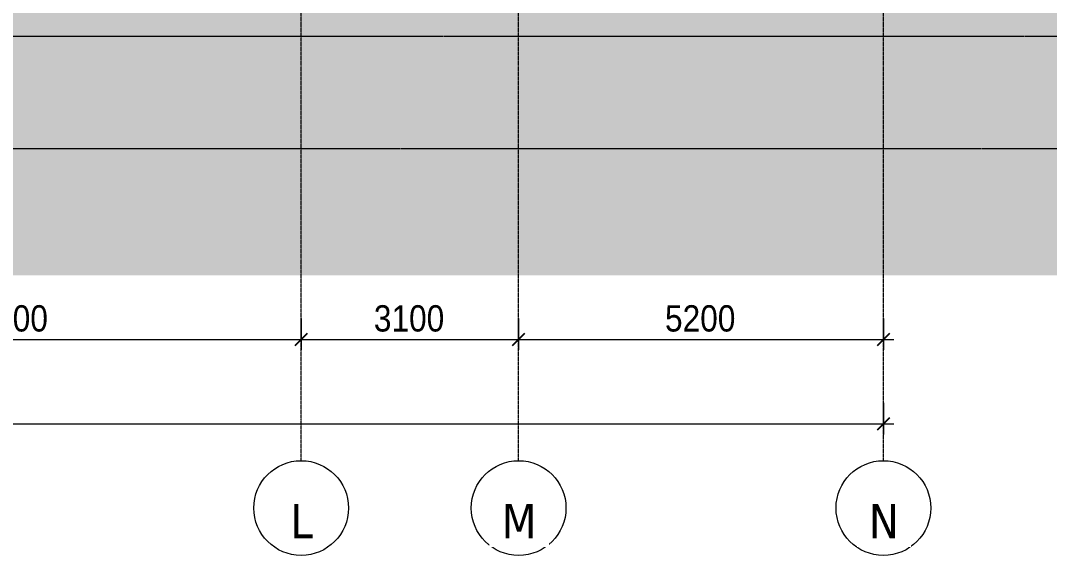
# Model space of a CAD drawing. Header units: millimetres. Extents: x 1240 to 198004, y -7796 to 35300.
# Drawn here: x 65937 to 80603, y -7796 to -176 of the extents above; entities that cross this region are included whole.
import ezdxf

# ---------------------------------------------------------------- set-up
doc = ezdxf.new("R2010")
doc.units = ezdxf.units.MM
doc.linetypes.add('Centre', pattern=[31.75, 6.35, -4.7625, 15.875, -4.7625])
doc.linetypes.add('Grid Line', pattern=[22.225, 12.7, -3.175, 3.175, -3.175])
for name, color, linetype, lineweight in [('A-ANNO-DIMS', 211, 'Continuous', 9), ('A-ANNO-DIMS-150', 211, 'Continuous', 9), ('A-DETL-GENF-3', 9, 'Continuous', 9), ('A-FLOR-LEVL-2', 51, 'Centre', 9), ('S-GRID-1', 1, 'Grid Line', 9), ('S-GRID-IDEN', 1, 'Continuous', 9)]:
    doc.layers.add(name, color=color, linetype=linetype, lineweight=lineweight)
doc.styles.add('Tahoma_B_1', font='tahomabd.ttf', dxfattribs={"height": 487.5})
doc.styles.add('UTM Avo', font='', dxfattribs={"width": 0.9, "height": 375})
doc.styles.get('UTM Avo').set_extended_font_data('UTM Avo')
doc.dimstyles.new('1_Dim_chi_tiet_2_5', dxfattribs={"dimscale": 304.8, "dimtxt": 374.737856, "dimasz": 0.590551, "dimexe": 0.492126, "dimexo": 0.0625, "dimgap": 0.049213, "dimtad": 1, "dimdec": 0, "dimrnd": 5, "dimzin": 0, "dimdsep": 46, "dimtxsty": 'UTM Avo', "dimblk1": 'OBLIQUE', "dimblk2": 'OBLIQUE', "dimsah": 1, "dimcen": 0.09, "dimdle": 0.492126, "dimazin": 0, "dimtfac": 1, "dimtdec": 4, "dimtix": 1, "dimtmove": 0, "dimatfit": 3, "dimfxl": 0.984252, "dimfxlon": 1, "dimtvp": 1, "dimtolj": 1, "dimtzin": 0, "dimarcsym": 2})

# ---------------------------------------------------------------- blocks, each defined once
blk = doc.blocks.new('Grid - M_Grid Head - Circle-353313-TKCS_MẶT ĐỨNG NỘI KHU 1')
at = {"layer": 'S-GRID-IDEN'}
blk.add_circle((17237, -7121), 675, dxfattribs=at)
blk = doc.blocks.new('DIMBLOCK64-TKCS_MẶT ĐỨNG NỘI KHU 1')
at = {"layer": 'A-ANNO-DIMS-150'}
for p, q in [((61737, -4418), (61737, -4868)), ((61737, -4718), (61737, -4418)), ((69937, -4418), (69937, -4868)), ((69937, -4718), (69937, -4418)), ((61737, -4718), (69937, -4718))]:
    blk.add_line(p, q, dxfattribs=at)
at = {"layer": 'A-ANNO-DIMS-150', "lineweight": 25}
for p, q in [((61737, -4718), (61827, -4628)), ((69937, -4718), (70027, -4628)), ((61737, -4718), (61647, -4808)), ((69937, -4718), (69847, -4808))]:
    blk.add_line(p, q, dxfattribs=at)
at = {"layer": 'A-ANNO-DIMS-150', "color": 0, "insert": (65323, -4231), "char_height": 375, "width": 1232.47, "attachment_point": 1, "line_spacing_factor": 1.110334, "style": 'UTM Avo'}
blk.add_mtext('8200', dxfattribs=at)
blk = doc.blocks.new('_Oblique')
at = {"color": 0, "linetype": 'ByBlock', "lineweight": -2}
blk.add_line((-0.5, -0.5), (0.5, 0.5), dxfattribs=at)
blk = doc.blocks.new('DIMBLOCK65-TKCS_MẶT ĐỨNG NỘI KHU 1')
at = {"layer": 'A-ANNO-DIMS-150'}
for p, q in [((69937, -4418), (69937, -4868)), ((69937, -4718), (69937, -4418)), ((73037, -4418), (73037, -4868)), ((73037, -4718), (73037, -4418)), ((69937, -4718), (73037, -4718))]:
    blk.add_line(p, q, dxfattribs=at)
at = {"layer": 'A-ANNO-DIMS-150', "lineweight": 25}
for p, q in [((69937, -4718), (70027, -4628)), ((73037, -4718), (73127, -4628)), ((69937, -4718), (69847, -4808)), ((73037, -4718), (72947, -4808))]:
    blk.add_line(p, q, dxfattribs=at)
at = {"layer": 'A-ANNO-DIMS-150', "color": 0, "insert": (70973, -4231), "char_height": 375, "width": 1232.47, "attachment_point": 1, "line_spacing_factor": 1.110334, "style": 'UTM Avo'}
blk.add_mtext('3100', dxfattribs=at)
blk = doc.blocks.new('DIMBLOCK66-TKCS_MẶT ĐỨNG NỘI KHU 1')
at = {"layer": 'A-ANNO-DIMS-150'}
for p, q in [((73037, -4418), (73037, -4868)), ((73037, -4718), (73037, -4418)), ((78237, -4418), (78237, -4868)), ((78237, -4718), (78237, -4418)), ((73037, -4718), (78387, -4718))]:
    blk.add_line(p, q, dxfattribs=at)
at = {"layer": 'A-ANNO-DIMS-150', "lineweight": 25}
for p, q in [((73037, -4718), (73127, -4628)), ((78237, -4718), (78327, -4628)), ((73037, -4718), (72947, -4808)), ((78237, -4718), (78147, -4808))]:
    blk.add_line(p, q, dxfattribs=at)
at = {"layer": 'A-ANNO-DIMS-150', "color": 0, "insert": (75123, -4231), "char_height": 375, "width": 1232.47, "attachment_point": 1, "line_spacing_factor": 1.110334, "style": 'UTM Avo'}
blk.add_mtext('5200', dxfattribs=at)
blk = doc.blocks.new('DIMBLOCK67-TKCS_MẶT ĐỨNG NỘI KHU 1')
at = {"layer": 'A-ANNO-DIMS-150'}
for p, q in [((17237, -5623), (17237, -6073)), ((17237, -5923), (17237, -5623)), ((78237, -5623), (78237, -6073)), ((78237, -5923), (78237, -5623)), ((17087, -5923), (78387, -5923))]:
    blk.add_line(p, q, dxfattribs=at)
at = {"layer": 'A-ANNO-DIMS-150', "lineweight": 25}
for p, q in [((17237, -5923), (17327, -5833)), ((78237, -5923), (78327, -5833)), ((17237, -5923), (17147, -6013)), ((78237, -5923), (78147, -6013))]:
    blk.add_line(p, q, dxfattribs=at)
at = {"layer": 'A-ANNO-DIMS-150', "color": 0, "insert": (47095, -5436), "char_height": 375, "width": 1540.59, "attachment_point": 1, "line_spacing_factor": 1.110334, "style": 'UTM Avo'}
blk.add_mtext('61000', dxfattribs=at)

msp = doc.modelspace()

# ---------------------------------------------------------------- hatches: boundary and pattern name
at = {"layer": 'A-DETL-GENF-3'}
h = msp.add_hatch(dxfattribs=at)
h.set_pattern_fill('FP_34', color=256, style=0, pattern_type=2)
h.set_pattern_definition([(0, (377.74, 0), (725.805, 725.805), [725.805, -725.805]), (0, (377.74, 272.2), (725.805, 725.805), [725.805, -725.805]), (0, (377.74, 544.35), (725.805, 725.805), [725.805, -725.805]), (90, (468.5, 635.1), (-725.805, 725.805), [725.805, -725.805]), (90, (740.64, 635.1), (-725.805, 725.805), [725.805, -725.805]), (90, (1012.8, 635.1), (-725.805, 725.805), [725.805, -725.805])])
h.paths.add_polyline_path([(8827.8, -3804.4), (87747, -3804.4), (87747, -201.6), (84415.2, -100), (84118.2, -100), (84118.2, 250), (81718.2, 250), (81718.2, -100), (81418.2, -100), (81418.2, 105.1), (75434.7, 330), (70309.3, 380), (69335.3, 380), (69335.3, 630), (61387.5, 630), (58586.3, 830), (47586.3, 830), (44536.9, 912.9), (44536.9, -2750), (44136.9, -2750), (44136.9, -2350), (40235.6, -2350), (40235.6, -2750), (39835.7, -2750), (39835.7, -2350), (33536.9, -2350), (33536.9, -2750), (33136.9, -2750), (33136.9, -2350), (28636.9, -2350), (28636.9, -2750), (28435.3, -2750), (28435.3, -2350), (23639, -2350), (23639, -2750), (23235.4, -2750), (23235.4, 900), (20988.2, 900), (20988.2, 830), (14148.2, 830), (14148.2, 930), (8088.2, 930), (8088.2, 500), (5079.4, 500), (5079.4, -3804.4), (5349.5, -3804.4)])

# ---------------------------------------------------------------- linework, layer by layer
at = {"layer": 'A-FLOR-LEVL-2'}
for p, q in [((89680, -400), (1240.2, -400)), ((1240.2, -2000), (89680, -2000))]:
    msp.add_line(p, q, dxfattribs=at)
at = {"layer": 'S-GRID-1'}
for p, q in [((69936.9, -2695.9), (69936.9, 30542.5)), ((73036.9, -2695.9), (73036.9, 30542.5)), ((78236.9, -2695.9), (78236.9, 30542.5)), ((69936.9, -6445.9), (69936.9, -2695.9)), ((73036.9, -6445.9), (73036.9, -2695.9)), ((78236.9, -6445.9), (78236.9, -2695.9))]:
    msp.add_line(p, q, dxfattribs=at)

# ---------------------------------------------------------------- block references
at = {"layer": 'S-GRID-IDEN'}
for p in [(52700, 0), (55799.9, 0), (61000, 0)]:
    msp.add_blockref('Grid - M_Grid Head - Circle-353313-TKCS_MẶT ĐỨNG NỘI KHU 1', p, dxfattribs=at)

# ---------------------------------------------------------------- dimensions: what is measured, and where the dimension line sits
at = {"layer": 'A-ANNO-DIMS'}
for base, p1, p2, override, picture, middle in [((69936.9, -4717.9), (61736.9, -4417.9), (69936.9, -4417.9), {"dimpost": '<>', "dimfxl": 8200}, 'DIMBLOCK64-TKCS_MẶT ĐỨNG NỘI KHU 1', (65836.9, -4508.8)), ((73036.9, -4717.9), (69936.9, -4417.9), (73036.9, -4417.9), {"dimpost": '<>', "dimfxl": 3099.949304}, 'DIMBLOCK65-TKCS_MẶT ĐỨNG NỘI KHU 1', (71486.9, -4508.8)), ((78236.9, -4717.9), (73036.9, -4417.9), (78236.9, -4417.9), {"dimpost": '<>', "dimfxl": 5200.050696}, 'DIMBLOCK66-TKCS_MẶT ĐỨNG NỘI KHU 1', (75636.9, -4508.8)), ((78236.9, -5922.7), (17236.9, -5622.7), (78236.9, -5622.7), {"dimpost": '<>', "dimfxl": 61000}, 'DIMBLOCK67-TKCS_MẶT ĐỨNG NỘI KHU 1', (47736.9, -5713.6))]:
    dim = msp.add_linear_dim(base=base, p1=p1, p2=p2, dimstyle='1_Dim_chi_tiet_2_5', override=override, dxfattribs=at)
    dim.commit()
    dim.dimension.update_dxf_attribs({"geometry": picture, "text_midpoint": middle})

# ---------------------------------------------------------------- next in the draw order: texts
at = {"layer": 'S-GRID-IDEN', "char_height": 487.5, "attachment_point": 5, "line_spacing_factor": 0.996129, "style": 'Tahoma_B_1', "bg_fill": 3, "box_fill_scale": 1.25, "bg_fill_color": 256, "bg_fill_true_color": 13158600, "bg_fill_transparency": 0}
for s, insert, width in [('\\pt1904.99887,3809.99775,5715.0015,7620.00037,9524.99925,11429.99813,13335.00187,15240.00075,17144.99962,19049.9985,20955.00225,22860.00112,24765,26669.99887,28574.99775,30480.0015,32385.00037,34289.99925,36194.99812,38100.00187,40005.00075,41909.99962,43814.9985,45720.00225,47625.00112,49530,51434.99887,53339.99775,55245.0015,57150.00037,59054.99925,60959.99812;L', (69943.2, -7308.1), 387), ('\\pt1904.99887,3809.99775,5715.0015,7620.00037,9524.99925,11429.99813,13335.00187,15240.00075,17144.99962,19049.9985,20955.00225,22860.00112,24765,26669.99887,28574.99775,30480.0015,32385.00037,34289.99925,36194.99812,38100.00187,40005.00075,41909.99962,43814.9985,45720.00225,47625.00112,49530,51434.99887,53339.99775,55245.0015,57150.00037,59054.99925,60959.99812;M', (73043.2, -7308.1), 606), ('\\pt1904.99887,3809.99775,5715.0015,7620.00037,9524.99925,11429.99813,13335.00187,15240.00075,17144.99962,19049.9985,20955.00225,22860.00112,24765,26669.99887,28574.99775,30480.0015,32385.00037,34289.99925,36194.99812,38100.00187,40005.00075,41909.99962,43814.9985,45720.00225,47625.00112,49530,51434.99887,53339.99775,55245.0015,57150.00037,59054.99925,60959.99812;N', (78243.2, -7308.1), 526.5)]:
    msp.add_mtext(s, dxfattribs=dict(at, insert=insert, width=width))

doc.saveas('drawing.dxf')
